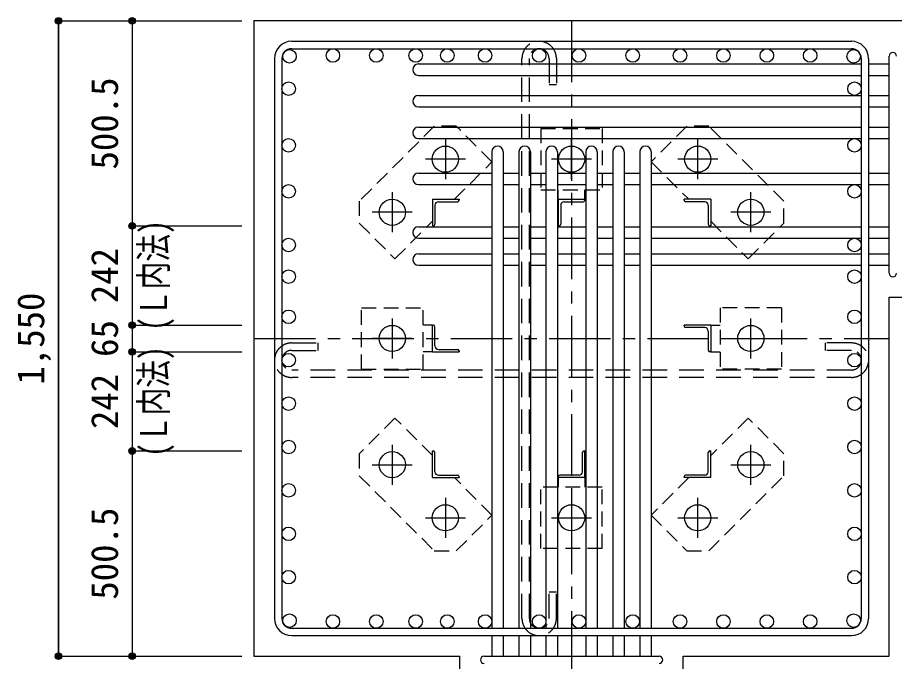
# Model space of a CAD drawing. Units: millimetres at full size, sheet at 1:30. Extents: x -5973 to 5954, y -4195 to 4201.
# Drawn here: x -800 to 1340, y 1668 to 3239 of the extents above; entities that cross this region are included whole.
import ezdxf
from ezdxf.enums import TextEntityAlignment as Align

# ---------------------------------------------------------------- set-up
doc = ezdxf.new("R2010")
doc.units = ezdxf.units.MM
doc.header["$LTSCALE"] = 30
doc.header["$PDMODE"] = 32
doc.header["$PDSIZE"] = 15
for name, pattern in [('CHAIN1', [8, 5, -1, 1, -1]), ('DASHED1', [1.8, 1.2, -0.6]), ('DASHED2', [3, 2, -1])]:
    doc.linetypes.add(name, pattern=pattern)
for name, color, linetype in [('0-1_躯体線', 2, 'Continuous'), ('0-2_アンカーボルト', 4, 'CHAIN1'), ('0-3_立上り筋', 3, 'Continuous'), ('0-4_フープ筋', 7, 'Continuous'), ('0-5_基礎梁筋', 7, 'Continuous'), ('0-6_スタラップ筋', 7, 'Continuous'), ('0-7_文字', 4, 'Continuous'), ('0-9_プレート', 4, 'DASHED1'), ('0-A_アングル', 4, 'Continuous'), ('0-C', 7, 'DASHED2'), ('0-D_寸法', 4, 'Continuous')]:
    doc.layers.add(name, color=color, linetype=linetype)
doc.styles.add('ＭＳ ゴシック', font='')
doc.styles.get('ＭＳ ゴシック').set_extended_font_data('MS Gothic')

msp = doc.modelspace()

# ---------------------------------------------------------------- linework, layer by layer
at = {"layer": '0-1_躯体線'}
for p, q in [((-222.56, 3231.03), (-222.56, 1681.03)), ((1727.44, 3231.03), (-222.56, 3231.03)), ((1327.44, 2556.53), (1727.44, 2556.53)), ((1327.44, 1681.03), (1327.44, 2556.53)), ((-222.56, 1681.03), (279.94, 1681.03)), ((279.94, 1281.03), (279.94, 1681.03)), ((824.94, 1281.03), (824.94, 1681.03)), ((824.94, 1681.03), (1327.44, 1681.03))]:
    msp.add_line(p, q, dxfattribs=at)
at = {"layer": '0-2_アンカーボルト'}
for p, q in [((244.44, 2942.23), (244.44, 2844.73)), ((552.44, 2844.73), (552.44, 2942.23)), ((860.44, 2844.73), (860.44, 2942.23)), ((293.24, 2893.53), (195.74, 2893.53)), ((601.14, 2893.53), (503.64, 2893.53)), ((909.14, 2893.53), (811.64, 2893.53)), ((114.94, 2812.73), (114.94, 2715.23)), ((989.94, 2715.23), (989.94, 2812.73)), ((163.74, 2764.03), (66.24, 2764.03)), ((1038.64, 2764.03), (941.14, 2764.03)), ((114.94, 2504.73), (114.94, 2407.23)), ((989.94, 2407.33), (989.94, 2504.83)), ((163.74, 2456.03), (66.24, 2456.03)), ((941.14, 2456.03), (1038.64, 2456.03)), ((114.94, 2196.83), (114.94, 2099.33)), ((989.94, 2099.33), (989.94, 2196.83)), ((66.24, 2148.03), (163.74, 2148.03)), ((941.14, 2148.03), (1038.64, 2148.03)), ((244.44, 2067.33), (244.44, 1969.83)), ((552.44, 2067.33), (552.44, 1969.83)), ((860.44, 1969.83), (860.44, 2067.33)), ((195.74, 2018.53), (293.24, 2018.53)), ((503.74, 2018.53), (601.24, 2018.53)), ((811.64, 2018.53), (909.14, 2018.53))]:
    msp.add_line(p, q, dxfattribs=at)
at = {"layer": '0-2_アンカーボルト', "color": 3, "linetype": 'Continuous'}
for centre in [(244.44, 2893.53), (552.44, 2893.53), (860.44, 2893.53), (114.94, 2764.03), (989.94, 2764.03), (114.94, 2456.03), (989.94, 2456.03), (114.94, 2148.03), (989.94, 2148.03), (244.44, 2018.53), (552.44, 2018.53), (860.44, 2018.53)]:
    msp.add_circle(centre, 32, dxfattribs=at)
at = {"layer": '0-3_立上り筋'}
for centre in [(-135.87, 3144.33), (-29.97, 3146.53), (75.92, 3146.53), (172.13, 3146.53), (249.13, 3146.53), (341.44, 3146.53), (473.44, 3146.53), (570.44, 3146.53), (701.74, 3146.53), (817.17, 3146.53), (923.06, 3146.53), (1028.95, 3146.53), (1134.85, 3146.53), (1240.74, 3144.33), (-138.06, 3065.33), (1242.94, 3065.33), (-138.06, 2927.33), (1242.94, 2927.33), (-138.06, 2815.03), (1242.94, 2815.03), (-138.06, 2684.03), (1242.94, 2684.03), (-138.06, 2607.03), (1242.94, 2607.03), (-138.06, 2508.98), (1242.94, 2508.98), (-138.06, 2403.08), (1242.94, 2403.08), (-138.06, 2297.19), (1242.94, 2297.19), (-138.06, 2191.3), (1242.94, 2191.3), (-138.06, 2085.41), (1242.94, 2085.41), (-138.06, 1979.51), (1242.94, 1979.51), (-138.06, 1873.62), (1242.94, 1873.62), (-135.87, 1767.73), (-29.97, 1765.53), (75.92, 1765.53), (172.13, 1765.53), (249.13, 1765.53), (341.44, 1765.53), (473.44, 1765.53), (570.44, 1765.53), (701.74, 1765.53), (817.17, 1765.53), (923.06, 1765.53), (1028.95, 1765.53), (1134.85, 1765.53), (1240.74, 1767.73)]:
    msp.add_circle(centre, 16.5, dxfattribs=at)
at = {"layer": '0-4_フープ筋'}
for p, q in [((-130.56, 3181.03), (1235.44, 3181.03)), ((-130.56, 3163.03), (1235.44, 3163.03)), ((-172.56, 3139.03), (-172.56, 1773.03)), ((-154.56, 3139.03), (-154.56, 1773.03)), ((1259.44, 3139.03), (1259.44, 1773.03)), ((1277.44, 3139.03), (1277.44, 1773.03)), ((-130.56, 1749.03), (1235.44, 1749.03)), ((-130.56, 1731.03), (1235.44, 1731.03))]:
    msp.add_line(p, q, dxfattribs=at)
for centre, radius, start, end in [((-130.56, 3139.03), 42, 90, 180), ((1235.44, 3139.03), 42, 0, 90), ((-130.56, 3139.03), 24, 90, 180), ((1235.44, 3139.03), 24, 0, 90), ((-130.56, 1773.03), 42, 180, 270), ((-130.56, 1773.03), 24, 180, 270), ((1235.44, 1773.03), 42, 270, 0), ((1235.44, 1773.03), 24, 270, 0)]:
    msp.add_arc(centre, radius, start, end, dxfattribs=at)
at = {"layer": '0-5_基礎梁筋'}
for p, q in [((178.94, 3125.83), (1259.44, 3125.83)), ((1277.44, 3125.83), (1327.44, 3125.83)), ((178.94, 3097.83), (1259.44, 3097.83)), ((1277.44, 3097.83), (1327.44, 3097.83)), ((178.94, 3048.83), (1259.44, 3048.83)), ((1277.44, 3048.83), (1327.44, 3048.83)), ((178.94, 3020.83), (1259.44, 3020.83)), ((1277.44, 3020.83), (1327.44, 3020.83)), ((178.94, 2971.83), (1259.44, 2971.83)), ((1277.44, 2971.83), (1327.44, 2971.83)), ((178.94, 2943.83), (1259.44, 2943.83)), ((1277.44, 2943.83), (1327.44, 2943.83)), ((357.94, 2911.53), (357.94, 1749.03)), ((385.94, 2911.53), (385.94, 1749.03)), ((423.94, 2911.53), (423.94, 1749.03)), ((451.94, 2911.53), (451.94, 1749.03)), ((489.94, 2911.53), (489.94, 1749.03)), ((517.94, 2911.53), (517.94, 1749.03)), ((586.94, 2911.53), (586.94, 1749.03)), ((614.94, 2911.53), (614.94, 1749.03)), ((652.94, 2911.53), (652.94, 1749.03)), ((680.94, 2911.53), (680.94, 1749.03)), ((718.94, 2911.53), (718.94, 1749.03)), ((746.94, 2911.53), (746.94, 1749.03)), ((178.94, 2859.53), (357.94, 2859.53)), ((385.94, 2859.53), (423.94, 2859.53)), ((451.94, 2859.53), (489.94, 2859.53)), ((517.94, 2859.53), (586.94, 2859.53)), ((614.94, 2859.53), (652.94, 2859.53)), ((680.94, 2859.53), (718.94, 2859.53)), ((746.94, 2859.53), (1259.44, 2859.53)), ((1277.44, 2859.53), (1327.44, 2859.53)), ((178.94, 2831.53), (357.94, 2831.53)), ((385.94, 2831.53), (423.94, 2831.53)), ((451.94, 2831.53), (489.94, 2831.53)), ((517.94, 2831.53), (586.94, 2831.53)), ((614.94, 2831.53), (652.94, 2831.53)), ((680.94, 2831.53), (718.94, 2831.53)), ((746.94, 2831.53), (1259.44, 2831.53)), ((1277.44, 2831.53), (1327.44, 2831.53)), ((178.94, 2728.53), (357.94, 2728.53)), ((385.94, 2728.53), (423.94, 2728.53)), ((451.94, 2728.53), (489.94, 2728.53)), ((517.94, 2728.53), (586.94, 2728.53)), ((614.94, 2728.53), (652.94, 2728.53)), ((680.94, 2728.53), (718.94, 2728.53)), ((746.94, 2728.53), (1259.44, 2728.53)), ((1277.44, 2728.53), (1327.44, 2728.53)), ((178.94, 2700.53), (357.94, 2700.53)), ((385.94, 2700.53), (423.94, 2700.53)), ((451.94, 2700.53), (489.94, 2700.53)), ((517.94, 2700.53), (586.94, 2700.53)), ((614.94, 2700.53), (652.94, 2700.53)), ((680.94, 2700.53), (718.94, 2700.53)), ((746.94, 2700.53), (1259.44, 2700.53)), ((1277.44, 2700.53), (1327.44, 2700.53)), ((178.94, 2662.53), (357.94, 2662.53)), ((385.94, 2662.53), (423.94, 2662.53)), ((451.94, 2662.53), (489.94, 2662.53)), ((517.94, 2662.53), (586.94, 2662.53)), ((614.94, 2662.53), (652.94, 2662.53)), ((680.94, 2662.53), (718.94, 2662.53)), ((746.94, 2662.53), (1259.44, 2662.53)), ((1277.44, 2662.53), (1327.44, 2662.53)), ((178.94, 2634.53), (357.94, 2634.53)), ((385.94, 2634.53), (423.94, 2634.53)), ((451.94, 2634.53), (489.94, 2634.53)), ((517.94, 2634.53), (586.94, 2634.53)), ((614.94, 2634.53), (652.94, 2634.53)), ((680.94, 2634.53), (718.94, 2634.53)), ((746.94, 2634.53), (1259.44, 2634.53)), ((1277.44, 2634.53), (1327.44, 2634.53)), ((357.94, 1731.03), (357.94, 1681.03)), ((385.94, 1731.03), (385.94, 1681.03)), ((423.94, 1731.03), (423.94, 1681.03)), ((451.94, 1731.03), (451.94, 1681.03)), ((489.94, 1731.03), (489.94, 1681.03)), ((517.94, 1731.03), (517.94, 1681.03)), ((586.94, 1731.03), (586.94, 1681.03)), ((614.94, 1731.03), (614.94, 1681.03)), ((652.94, 1731.03), (652.94, 1681.03)), ((680.94, 1731.03), (680.94, 1681.03)), ((718.94, 1731.03), (718.94, 1681.03)), ((746.94, 1731.03), (746.94, 1681.03))]:
    msp.add_line(p, q, dxfattribs=at)
for centre, start, end in [((178.94, 3111.83), 90, 270), ((178.94, 3034.83), 90, 270), ((178.94, 2957.83), 90, 270), ((371.94, 2911.53), 0, 180), ((437.94, 2911.53), 0, 180), ((503.94, 2911.53), 0, 180), ((600.94, 2911.53), 0, 180), ((666.94, 2911.53), 0, 180), ((732.94, 2911.53), 0, 180), ((178.94, 2845.53), 90, 270), ((178.94, 2714.53), 90, 270), ((178.94, 2648.53), 90, 270)]:
    msp.add_arc(centre, 14, start, end, dxfattribs=at)
at = {"layer": '0-6_スタラップ筋'}
for p, q in [((1327.44, 2615.53), (1327.44, 3144.83)), ((338.94, 1681.03), (765.94, 1681.03))]:
    msp.add_line(p, q, dxfattribs=at)
for centre, start, end in [((1336.44, 3144.83), 0, 180), ((1336.44, 2615.53), 180, 0), ((338.94, 1672.03), 90, 270), ((765.94, 1672.03), 270, 90)]:
    msp.add_arc(centre, 9, start, end, dxfattribs=at)
at = {"layer": '0-9_プレート'}
for p, q in [((217.54, 2974.13), (34.44, 2790.93)), ((271.24, 2974.13), (217.54, 2974.13)), ((358.24, 2887.13), (271.24, 2974.13)), ((477.44, 2968.53), (477.44, 2818.53)), ((833.63, 2974.03), (746.63, 2887.13)), ((887.34, 2974.03), (833.63, 2974.03)), ((1070.54, 2790.93), (887.34, 2974.03)), ((266.64, 2795.53), (358.24, 2887.13)), ((746.63, 2887.13), (838.24, 2795.53)), ((477.44, 2818.53), (627.44, 2818.53)), ((519.94, 2795.53), (519.94, 2818.53)), ((584.94, 2795.53), (584.94, 2818.53)), ((34.44, 2790.93), (34.44, 2737.23)), ((1070.54, 2737.23), (1070.54, 2790.93)), ((121.34, 2650.23), (212.94, 2741.83)), ((891.94, 2741.83), (983.54, 2650.23)), ((34.44, 2737.23), (121.34, 2650.23)), ((983.54, 2650.23), (1070.54, 2737.23)), ((189.94, 2381.03), (189.94, 2531.03)), ((1064.94, 2531.03), (914.94, 2531.03)), ((914.94, 2531.03), (914.94, 2381.03)), ((212.94, 2488.53), (189.94, 2488.53)), ((891.94, 2488.53), (914.94, 2488.53)), ((212.94, 2423.53), (189.94, 2423.53)), ((891.94, 2423.53), (914.94, 2423.53)), ((39.94, 2381.03), (189.94, 2381.03)), ((121.34, 2261.83), (34.33, 2174.83)), ((212.94, 2170.23), (121.34, 2261.83)), ((983.54, 2261.83), (891.94, 2170.23)), ((1070.44, 2174.83), (983.54, 2261.83)), ((34.33, 2174.83), (34.33, 2121.13)), ((1070.44, 2121.13), (1070.44, 2174.83)), ((34.33, 2121.13), (217.54, 1938.03)), ((887.34, 1937.93), (1070.44, 2121.13)), ((358.24, 2024.93), (266.64, 2116.53)), ((519.94, 2116.53), (519.94, 2093.53)), ((584.94, 2116.53), (584.94, 2093.53)), ((838.24, 2116.53), (746.64, 2024.93)), ((627.44, 2093.53), (477.44, 2093.53)), ((627.44, 1943.53), (627.44, 2093.53)), ((271.24, 1938.03), (358.24, 2024.93)), ((746.64, 2024.93), (833.64, 1937.93)), ((217.54, 1938.03), (271.24, 1938.03)), ((833.64, 1937.93), (887.34, 1937.93))]:
    msp.add_line(p, q, dxfattribs=at)
for points in [[(477.44, 2968.53), (627.44, 2968.53), (627.44, 2818.53)], [(39.94, 2381.03), (39.94, 2531.03), (189.94, 2531.03)], [(1064.94, 2531.03), (1064.94, 2381.03), (914.94, 2381.03)], [(627.44, 1943.53), (477.44, 1943.53), (477.44, 2093.53)]]:
    msp.add_lwpolyline(points, dxfattribs=at)
at = {"layer": '0-A_アングル'}
for p, q in [((212.94, 2795.53), (277.94, 2795.53)), ((212.94, 2795.53), (212.94, 2730.53)), ((227.44, 2789.53), (273.94, 2789.53)), ((277.94, 2795.53), (277.94, 2793.53)), ((519.94, 2795.53), (584.94, 2795.53)), ((519.94, 2795.53), (519.94, 2730.53)), ((534.44, 2789.53), (580.94, 2789.53)), ((584.94, 2795.53), (584.94, 2793.53)), ((891.94, 2795.53), (826.94, 2795.53)), ((826.94, 2793.53), (826.94, 2795.53)), ((877.44, 2789.53), (830.94, 2789.53)), ((891.94, 2795.53), (891.94, 2730.53)), ((218.94, 2781.03), (218.94, 2734.53)), ((525.94, 2781.03), (525.94, 2734.53)), ((885.94, 2781.03), (885.94, 2734.53)), ((214.94, 2730.53), (212.94, 2730.53)), ((521.94, 2730.53), (519.94, 2730.53)), ((891.94, 2730.53), (889.94, 2730.53)), ((212.94, 2488.53), (214.94, 2488.53)), ((212.94, 2423.53), (212.94, 2488.53)), ((218.94, 2438.03), (218.94, 2484.53)), ((891.94, 2488.53), (826.94, 2488.53)), ((826.94, 2486.53), (826.94, 2488.53)), ((877.44, 2482.53), (830.94, 2482.53)), ((891.94, 2488.53), (891.94, 2423.53)), ((885.94, 2474.03), (885.94, 2427.53)), ((212.94, 2423.53), (277.94, 2423.53)), ((227.44, 2429.53), (273.94, 2429.53)), ((277.94, 2425.53), (277.94, 2423.53)), ((891.94, 2423.53), (889.94, 2423.53)), ((212.94, 2181.53), (214.94, 2181.53)), ((212.94, 2116.53), (212.94, 2181.53)), ((218.94, 2131.03), (218.94, 2177.53)), ((578.94, 2131.03), (578.94, 2177.53)), ((582.94, 2181.53), (584.94, 2181.53)), ((584.94, 2116.53), (584.94, 2181.53)), ((885.94, 2131.03), (885.94, 2177.53)), ((889.94, 2181.53), (891.94, 2181.53)), ((891.94, 2116.53), (891.94, 2181.53)), ((227.44, 2122.53), (273.94, 2122.53)), ((570.44, 2122.53), (523.94, 2122.53)), ((877.44, 2122.53), (830.94, 2122.53)), ((212.94, 2116.53), (277.94, 2116.53)), ((277.94, 2118.53), (277.94, 2116.53)), ((519.94, 2116.53), (519.94, 2118.53)), ((584.94, 2116.53), (519.94, 2116.53)), ((826.94, 2116.53), (826.94, 2118.53)), ((891.94, 2116.53), (826.94, 2116.53))]:
    msp.add_line(p, q, dxfattribs=at)
for centre, radius, start, end in [((227.44, 2781.03), 8.5, 90, 180), ((273.94, 2793.53), 4, 270, 0), ((534.44, 2781.03), 8.5, 90, 180), ((580.94, 2793.53), 4, 270, 0), ((830.94, 2793.53), 4, 180, 270), ((877.44, 2781.03), 8.5, 0, 90), ((214.94, 2734.53), 4, 270, 0), ((521.94, 2734.53), 4, 270, 0), ((889.94, 2734.53), 4, 180, 270), ((214.94, 2484.53), 4, 0, 90), ((830.94, 2486.53), 4, 180, 270), ((877.44, 2474.03), 8.5, 0, 90), ((227.44, 2438.03), 8.5, 180, 270), ((273.94, 2425.53), 4, 0, 90), ((889.94, 2427.53), 4, 180, 270), ((214.94, 2177.53), 4, 0, 90), ((582.94, 2177.53), 4, 90, 180), ((889.94, 2177.53), 4, 90, 180), ((227.44, 2131.03), 8.5, 180, 270), ((273.94, 2118.53), 4, 0, 90), ((523.94, 2118.53), 4, 90, 180), ((570.44, 2131.03), 8.5, 270, 0), ((830.94, 2118.53), 4, 90, 180), ((877.44, 2131.03), 8.5, 270, 0)]:
    msp.add_arc(centre, radius, start, end, dxfattribs=at)
at = {"layer": '0-C'}
for p, q in [((431.44, 1773.03), (431.44, 3139.03)), ((449.44, 1773.03), (449.44, 3139.03)), ((497.44, 3139.03), (497.44, 3075.03)), ((515.44, 3139.03), (515.44, 3075.03)), ((515.44, 3075.03), (497.44, 3075.03)), ((-130.56, 2445.08), (-66.56, 2445.08)), ((-66.56, 2445.08), (-66.56, 2427.08)), ((-130.56, 2427.08), (-66.56, 2427.08)), ((1235.44, 2427.08), (1171.44, 2427.08)), ((1235.44, 2379.08), (-130.56, 2379.08)), ((1235.44, 2361.08), (-130.56, 2361.08)), ((497.44, 1773.03), (497.44, 1837.03))]:
    msp.add_line(p, q, dxfattribs=at)
for points in [[(1235.44, 2445.08), (1171.44, 2445.08), (1171.44, 2427.08)], [(515.44, 1773.03), (515.44, 1837.03), (497.44, 1837.03)]]:
    msp.add_lwpolyline(points, dxfattribs=at)
for centre, radius, start, end in [((473.44, 3139.03), 42, 0, 180), ((473.44, 3139.03), 24, 0, 180), ((-130.56, 2403.08), 42, 90, 270), ((1235.44, 2403.08), 42, 270, 90), ((-130.56, 2403.08), 24, 90, 270), ((1235.44, 2403.08), 24, 270, 90), ((1235.44, 2403.08), 24, 270, 90), ((473.44, 1773.03), 42, 180, 0), ((473.44, 1773.03), 24, 180, 0), ((473.44, 1773.03), 24, 180, 0)]:
    msp.add_arc(centre, radius, start, end, dxfattribs=at)
at = {"layer": '0-D_寸法'}
for p, q in [((-699.6, 3231.03), (-519.6, 3231.03)), ((-699.6, 3231.03), (-519.6, 3231.03)), ((-699.6, 3231.03), (-699.6, 1681.03)), ((-699.6, 1681.03), (-699.6, 3231.03)), ((-519.6, 3231.03), (-519.6, 2730.53)), ((-519.6, 3231.03), (-252.56, 3231.03)), ((-519.6, 2730.53), (-252.56, 2730.53)), ((-519.6, 2730.53), (-519.6, 2488.53)), ((-519.6, 2488.53), (-252.56, 2488.53)), ((-519.6, 2488.53), (-519.6, 2423.53)), ((-519.6, 2423.53), (-252.56, 2423.53)), ((-519.6, 2423.53), (-519.6, 2181.53)), ((-519.6, 2181.53), (-252.56, 2181.53)), ((-519.6, 2181.53), (-519.6, 1681.03)), ((-699.6, 1681.03), (-519.6, 1681.03)), ((-519.6, 1681.03), (-252.56, 1681.03)), ((-519.6, 1681.03), (-252.56, 1681.03))]:
    msp.add_line(p, q, dxfattribs=at)
at = {"layer": '0-D_寸法', "linetype": 'CHAIN1'}
for p, q in [((552.44, 3231.03), (552.44, 1281.03)), ((-222.56, 2456.03), (1327.44, 2456.03))]:
    msp.add_line(p, q, dxfattribs=at)
at = {"layer": '0-D_寸法'}
for centre, radius in [((-699.6, 3231.03), 8), ((-699.6, 3231.03), 7.2), ((-699.6, 3231.03), 6.4), ((-699.6, 3231.03), 5.6), ((-699.6, 3231.03), 4.8), ((-699.6, 3231.03), 4), ((-699.6, 3231.03), 3.2), ((-699.6, 3231.03), 2.4), ((-699.6, 3231.03), 1.6), ((-699.6, 3231.03), 0.8), ((-519.6, 3231.03), 8), ((-519.6, 3231.03), 7.2), ((-519.6, 3231.03), 6.4), ((-519.6, 3231.03), 5.6), ((-519.6, 3231.03), 4.8), ((-519.6, 3231.03), 4), ((-519.6, 3231.03), 3.2), ((-519.6, 3231.03), 2.4), ((-519.6, 3231.03), 1.6), ((-519.6, 3231.03), 0.8), ((-519.6, 2730.53), 8), ((-519.6, 2730.53), 7.2), ((-519.6, 2730.53), 6.4), ((-519.6, 2730.53), 5.6), ((-519.6, 2730.53), 4.8), ((-519.6, 2730.53), 4), ((-519.6, 2730.53), 3.2), ((-519.6, 2730.53), 2.4), ((-519.6, 2730.53), 1.6), ((-519.6, 2730.53), 0.8), ((-519.6, 2488.53), 8), ((-519.6, 2488.53), 7.2), ((-519.6, 2488.53), 6.4), ((-519.6, 2488.53), 5.6), ((-519.6, 2488.53), 4.8), ((-519.6, 2488.53), 4), ((-519.6, 2488.53), 3.2), ((-519.6, 2488.53), 2.4), ((-519.6, 2488.53), 1.6), ((-519.6, 2488.53), 0.8), ((-519.6, 2423.53), 8), ((-519.6, 2423.53), 7.2), ((-519.6, 2423.53), 6.4), ((-519.6, 2423.53), 5.6), ((-519.6, 2423.53), 4.8), ((-519.6, 2423.53), 4), ((-519.6, 2423.53), 3.2), ((-519.6, 2423.53), 2.4), ((-519.6, 2423.53), 1.6), ((-519.6, 2423.53), 0.8), ((-519.6, 2181.53), 8), ((-519.6, 2181.53), 7.2), ((-519.6, 2181.53), 6.4), ((-519.6, 2181.53), 5.6), ((-519.6, 2181.53), 4.8), ((-519.6, 2181.53), 4), ((-519.6, 2181.53), 3.2), ((-519.6, 2181.53), 2.4), ((-519.6, 2181.53), 1.6), ((-519.6, 2181.53), 0.8), ((-699.6, 1681.03), 8), ((-699.6, 1681.03), 7.2), ((-699.6, 1681.03), 6.4), ((-699.6, 1681.03), 5.6), ((-699.6, 1681.03), 4.8), ((-699.6, 1681.03), 4), ((-699.6, 1681.03), 3.2), ((-699.6, 1681.03), 2.4), ((-699.6, 1681.03), 1.6), ((-699.6, 1681.03), 0.8), ((-519.6, 1681.03), 8), ((-519.6, 1681.03), 7.2), ((-519.6, 1681.03), 6.4), ((-519.6, 1681.03), 5.6), ((-519.6, 1681.03), 4.8), ((-519.6, 1681.03), 4), ((-519.6, 1681.03), 3.2), ((-519.6, 1681.03), 2.4), ((-519.6, 1681.03), 1.6), ((-519.6, 1681.03), 0.8)]:
    msp.add_circle(centre, radius, dxfattribs=at)
at = {"layer": '0-D_寸法', "color": 7}
for p in [(-699.6, 3231.03), (-519.6, 3231.03), (-519.6, 2730.53), (-519.6, 2488.53), (-519.6, 2423.53), (-519.6, 2181.53), (-699.6, 1681.03), (-519.6, 1681.03)]:
    msp.add_point(p, dxfattribs=at)

# ---------------------------------------------------------------- texts
at = {"layer": '0-7_文字', "style": 'ＭＳ ゴシック', "width": 0.75}
for p in [(-414.71, 2474.83), (-414.71, 2167.24)]:
    msp.add_text('(Ｌ内法)', height=65.98, rotation=90, dxfattribs=at).set_placement(p, align=Align.BOTTOM_LEFT)
at = {"layer": '0-D_寸法', "style": 'ＭＳ ゴシック'}
for s, p in [('500.5', (-534.6, 2868.28)), ('242', (-534.6, 2542.03)), ('1,550', (-714.6, 2343.53)), ('65', (-534.6, 2411.03)), ('242', (-534.6, 2235.03)), ('500.5', (-534.6, 1818.78))]:
    msp.add_text(s, height=65.98, rotation=90, dxfattribs=at).set_placement(p, align=Align.BOTTOM_LEFT)

doc.saveas('drawing.dxf')
